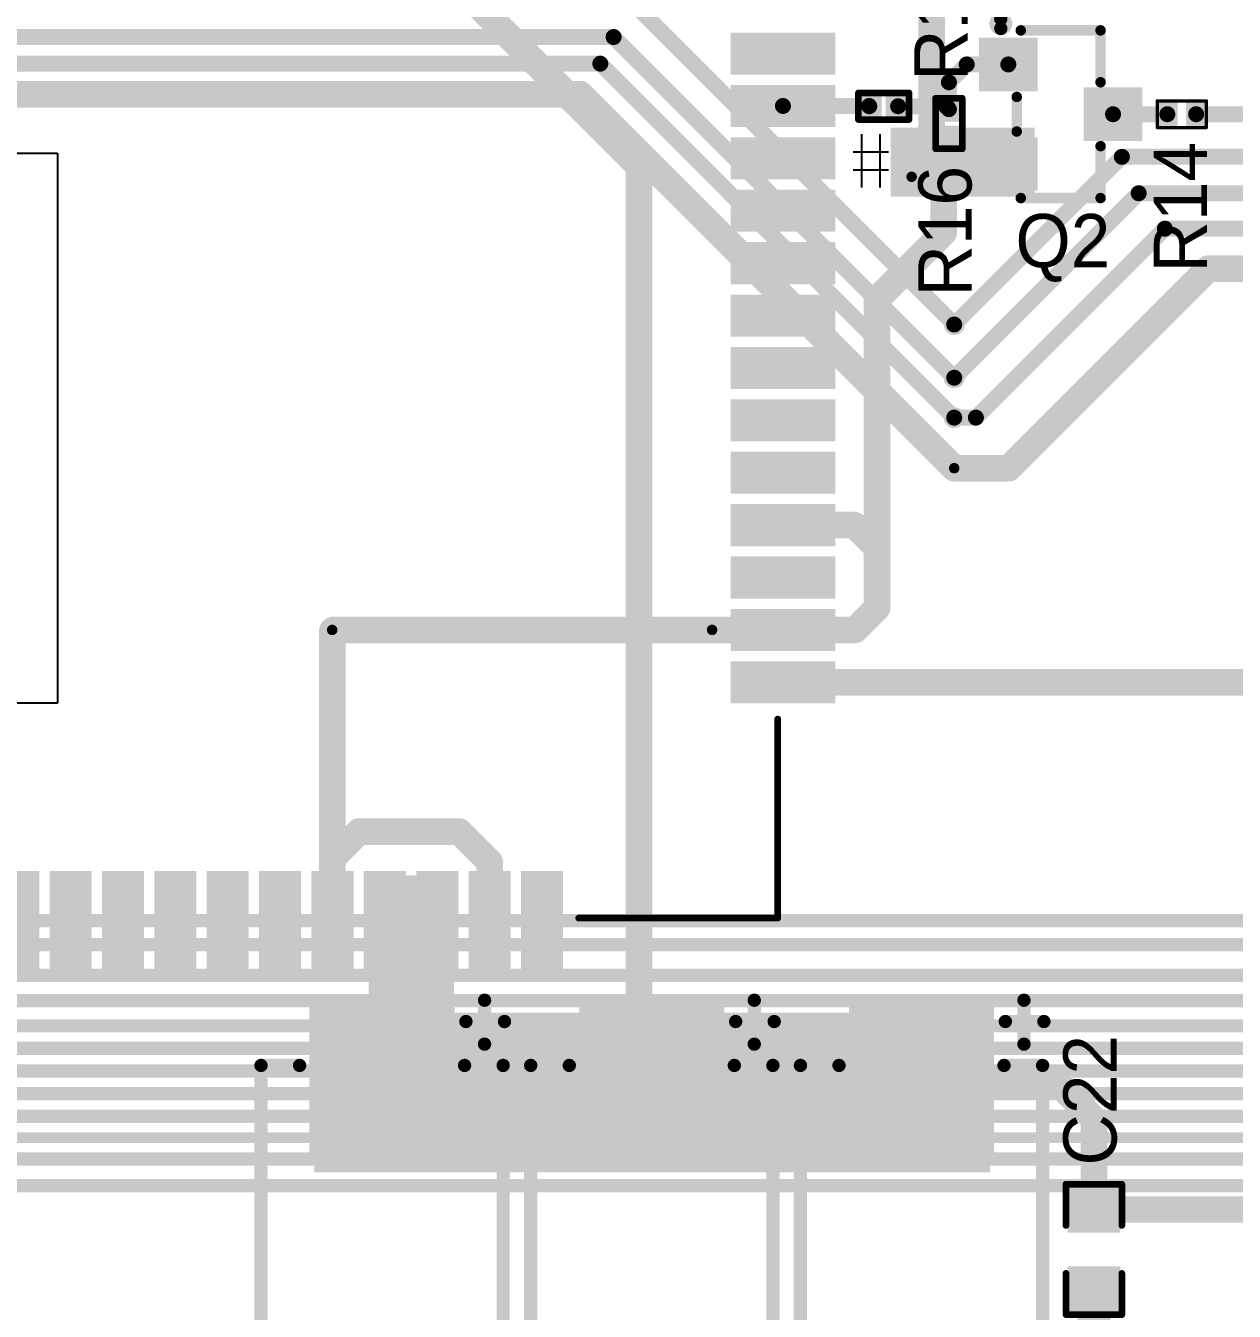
# Model space of a CAD drawing. Header units: millimetres. Extents: x 0.85 to 4.91, y 0.77 to 5.15.
# Drawn here: x 2.446 to 3.355, y 2.244 to 3.21 of the extents above; entities that cross this region are included whole.
import ezdxf

# ---------------------------------------------------------------- set-up
doc = ezdxf.new("R2010")
doc.units = ezdxf.units.MM
doc.header["$MEASUREMENT"] = 0
for name, color, linetype in [('BottomLayer', 5, 'Continuous'), ('KeepOutLayer', 6, 'Continuous'), ('MultiLayer', 9, 'Continuous'), ('TopLayer', 1, 'Continuous'), ('TopOverlay', 2, 'Continuous'), ('TopPaste', 8, 'Continuous'), ('TopSolder', 216, 'Continuous'), ('ViaHoleLayer', 16, 'Continuous')]:
    doc.layers.add(name, color=color, linetype=linetype)

# ---------------------------------------------------------------- blocks, each defined once
blk = doc.blocks.new('R___0201_3')
at = {"layer": 'TopLayer'}
for points in [[(-0.01614, -0.00728), (-0.00551, -0.00728), (-0.01614, 0.00728), (-0.00551, 0.00728)], [(0.00551, -0.00728), (0.01614, -0.00728), (0.00551, 0.00728), (0.01614, 0.00728)]]:
    blk.add_solid(points, dxfattribs=at)
at = {"layer": 'TopOverlay', "const_width": 0.0025}
for points in [[(-0.01844, -0.01), (-0.01844, 0.01)], [(-0.01844, 0.01), (0.01856, 0.01)], [(0.01856, -0.01), (0.01856, 0.01)], [(-0.01844, -0.01), (0.01856, -0.01)]]:
    blk.add_lwpolyline(points, dxfattribs=at)
at = {"layer": 'TopOverlay', "const_width": 0.00125}
for points in [[(-0.01907, 0.01, 1), (-0.01782, 0.01, 1)], [(-0.01907, 0.01, 1), (-0.01782, 0.01, 1)], [(0.01793, 0.01, 1), (0.01918, 0.01, 1)], [(0.01793, 0.01, 1), (0.01918, 0.01, 1)], [(-0.01907, -0.01, 1), (-0.01782, -0.01, 1)], [(-0.01907, -0.01, 1), (-0.01782, -0.01, 1)], [(0.01793, -0.01, 1), (0.01918, -0.01, 1)], [(0.01793, -0.01, 1), (0.01918, -0.01, 1)]]:
    blk.add_lwpolyline(points, format="xyb", close=True, dxfattribs=at)
at = {"layer": 'TopPaste'}
for points in [[(-0.01614, -0.00728), (-0.00551, -0.00728), (-0.01614, 0.00728), (-0.00551, 0.00728)], [(0.00551, -0.00728), (0.01614, -0.00728), (0.00551, 0.00728), (0.01614, 0.00728)]]:
    blk.add_solid(points, dxfattribs=at)
at = {"layer": 'TopSolder'}
for points in [[(-0.0185, -0.00965), (-0.00315, -0.00965), (-0.0185, 0.00965), (-0.00315, 0.00965)], [(0.00315, -0.00965), (0.0185, -0.00965), (0.00315, 0.00965), (0.0185, 0.00965)]]:
    blk.add_solid(points, dxfattribs=at)
blk = doc.blocks.new('593D107X9016D2TE3_77')
at = {"layer": 'TopLayer'}
for points in [[(-0.18169, -0.05059), (-0.07185, -0.05059), (-0.18169, 0.05059), (-0.07185, 0.05059)], [(0.07185, -0.05059), (0.18169, -0.05059), (0.07185, 0.05059), (0.18169, 0.05059)]]:
    blk.add_solid(points, dxfattribs=at)
at = {"layer": 'TopOverlay', "const_width": 0.01}
for points in [[(-0.175, 0.063), (-0.175, 0.092)], [(0.15, 0.091), (-0.142, 0.091)], [(-0.142, 0.062), (-0.142, 0.091)], [(0.15, 0.062), (0.15, 0.091)], [(-0.158, 0.077), (-0.191, 0.077)], [(-0.142, -0.091), (-0.142, -0.062)], [(0.15, -0.091), (0.15, -0.062)], [(0.15, -0.091), (-0.142, -0.091)]]:
    blk.add_lwpolyline(points, dxfattribs=at)
at = {"layer": 'TopOverlay', "const_width": 0.005}
for points in [[(-0.1775, 0.092, 1), (-0.1725, 0.092, 1)], [(-0.1445, 0.091, 1), (-0.1395, 0.091, 1)], [(-0.1445, 0.091, 1), (-0.1395, 0.091, 1)], [(0.1475, 0.091, 1), (0.1525, 0.091, 1)], [(0.1475, 0.091, 1), (0.1525, 0.091, 1)], [(-0.1935, 0.077, 1), (-0.1885, 0.077, 1)], [(-0.1605, 0.077, 1), (-0.1555, 0.077, 1)], [(-0.1775, 0.063, 1), (-0.1725, 0.063, 1)], [(-0.1445, 0.062, 1), (-0.1395, 0.062, 1)], [(0.1475, 0.062, 1), (0.1525, 0.062, 1)], [(-0.1445, -0.062, 1), (-0.1395, -0.062, 1)], [(0.1475, -0.062, 1), (0.1525, -0.062, 1)], [(-0.1445, -0.091, 1), (-0.1395, -0.091, 1)], [(-0.1445, -0.091, 1), (-0.1395, -0.091, 1)], [(0.1475, -0.091, 1), (0.1525, -0.091, 1)], [(0.1475, -0.091, 1), (0.1525, -0.091, 1)]]:
    blk.add_lwpolyline(points, format="xyb", close=True, dxfattribs=at)
at = {"layer": 'TopPaste'}
for points in [[(-0.18169, -0.05059), (-0.07185, -0.05059), (-0.18169, 0.05059), (-0.07185, 0.05059)], [(0.07185, -0.05059), (0.18169, -0.05059), (0.07185, 0.05059), (0.18169, 0.05059)]]:
    blk.add_solid(points, dxfattribs=at)
at = {"layer": 'TopSolder'}
for points in [[(-0.18569, -0.05459), (-0.06785, -0.05459), (-0.18569, 0.05459), (-0.06785, 0.05459)], [(0.06785, -0.05459), (0.18569, -0.05459), (0.06785, 0.05459), (0.18569, 0.05459)]]:
    blk.add_solid(points, dxfattribs=at)
blk = doc.blocks.new('593D107X9016D2TE3_132')
at = {"layer": 'TopLayer'}
for points in [[(-0.18169, -0.05059), (-0.07185, -0.05059), (-0.18169, 0.05059), (-0.07185, 0.05059)], [(0.07185, -0.05059), (0.18169, -0.05059), (0.07185, 0.05059), (0.18169, 0.05059)]]:
    blk.add_solid(points, dxfattribs=at)
at = {"layer": 'TopOverlay', "const_width": 0.01}
for points in [[(-0.175, 0.063), (-0.175, 0.092)], [(-0.142, 0.062), (-0.142, 0.091)], [(0.15, 0.091), (-0.142, 0.091)], [(0.15, 0.062), (0.15, 0.091)], [(-0.158, 0.077), (-0.191, 0.077)], [(-0.142, -0.091), (-0.142, -0.062)], [(0.15, -0.091), (0.15, -0.062)], [(0.15, -0.091), (-0.142, -0.091)]]:
    blk.add_lwpolyline(points, dxfattribs=at)
at = {"layer": 'TopOverlay', "const_width": 0.005}
for points in [[(-0.1775, 0.092, 1), (-0.1725, 0.092, 1)], [(-0.1445, 0.091, 1), (-0.1395, 0.091, 1)], [(-0.1445, 0.091, 1), (-0.1395, 0.091, 1)], [(0.1475, 0.091, 1), (0.1525, 0.091, 1)], [(0.1475, 0.091, 1), (0.1525, 0.091, 1)], [(-0.1935, 0.077, 1), (-0.1885, 0.077, 1)], [(-0.1605, 0.077, 1), (-0.1555, 0.077, 1)], [(-0.1775, 0.063, 1), (-0.1725, 0.063, 1)], [(-0.1445, 0.062, 1), (-0.1395, 0.062, 1)], [(0.1475, 0.062, 1), (0.1525, 0.062, 1)], [(-0.1445, -0.062, 1), (-0.1395, -0.062, 1)], [(0.1475, -0.062, 1), (0.1525, -0.062, 1)], [(-0.1445, -0.091, 1), (-0.1395, -0.091, 1)], [(-0.1445, -0.091, 1), (-0.1395, -0.091, 1)], [(0.1475, -0.091, 1), (0.1525, -0.091, 1)], [(0.1475, -0.091, 1), (0.1525, -0.091, 1)]]:
    blk.add_lwpolyline(points, format="xyb", close=True, dxfattribs=at)
at = {"layer": 'TopPaste'}
for points in [[(-0.18169, -0.05059), (-0.07185, -0.05059), (-0.18169, 0.05059), (-0.07185, 0.05059)], [(0.07185, -0.05059), (0.18169, -0.05059), (0.07185, 0.05059), (0.18169, 0.05059)]]:
    blk.add_solid(points, dxfattribs=at)
at = {"layer": 'TopSolder'}
for points in [[(-0.18569, -0.05459), (-0.06785, -0.05459), (-0.18569, 0.05459), (-0.06785, 0.05459)], [(0.06785, -0.05459), (0.18569, -0.05459), (0.06785, 0.05459), (0.18569, 0.05459)]]:
    blk.add_solid(points, dxfattribs=at)
blk = doc.blocks.new('SIM7100AS2_10671_133')
at = {"layer": 'KeepOutLayer'}
for p, q in [((-0.28543, -0.01575), (0.04921, -0.01575)), ((-0.28543, -0.01575), (0.04921, -0.01575)), ((0.04921, -0.01575), (0.04921, -0.42913)), ((0.04921, -0.01575), (0.04921, -0.42913)), ((0.04921, -0.42913), (-0.28543, -0.42913)), ((0.04921, -0.42913), (-0.28543, -0.42913))]:
    blk.add_line(p, q, dxfattribs=at)
at = {"layer": 'TopLayer'}
for points in [[(0.62992, 0.07087), (0.55906, 0.07087), (0.62992, 0.04724), (0.55906, 0.04724)], [(0.62992, 0.0315), (0.55906, 0.0315), (0.62992, 0.00787), (0.55906, 0.00787)], [(0.62992, -0.00787), (0.55906, -0.00787), (0.62992, -0.0315), (0.55906, -0.0315)], [(0.62992, -0.04724), (0.55906, -0.04724), (0.62992, -0.07087), (0.55906, -0.07087)], [(0.62992, -0.08661), (0.55906, -0.08661), (0.62992, -0.11024), (0.55906, -0.11024)], [(0.62992, -0.12598), (0.55906, -0.12598), (0.62992, -0.14961), (0.55906, -0.14961)], [(0.62992, -0.16535), (0.55906, -0.16535), (0.62992, -0.18898), (0.55906, -0.18898)], [(0.62992, -0.20472), (0.55906, -0.20472), (0.62992, -0.22835), (0.55906, -0.22835)], [(0.62992, -0.24409), (0.55906, -0.24409), (0.62992, -0.26772), (0.55906, -0.26772)], [(0.62992, -0.28346), (0.55906, -0.28346), (0.62992, -0.30709), (0.55906, -0.30709)], [(0.62992, -0.32283), (0.55906, -0.32283), (0.62992, -0.34646), (0.55906, -0.34646)], [(0.62992, -0.3622), (0.55906, -0.3622), (0.62992, -0.38583), (0.55906, -0.38583)], [(0.62992, -0.40157), (0.55906, -0.40157), (0.62992, -0.4252), (0.55906, -0.4252)], [(0.0315, -0.62992), (0.0315, -0.55906), (0.00787, -0.62992), (0.00787, -0.55906)], [(0.07087, -0.62992), (0.07087, -0.55906), (0.04724, -0.62992), (0.04724, -0.55906)], [(0.11024, -0.62992), (0.11024, -0.55906), (0.08661, -0.62992), (0.08661, -0.55906)], [(0.14961, -0.62992), (0.14961, -0.55906), (0.12598, -0.62992), (0.12598, -0.55906)], [(0.18898, -0.62992), (0.18898, -0.55906), (0.16535, -0.62992), (0.16535, -0.55906)], [(0.22835, -0.62992), (0.22835, -0.55906), (0.20472, -0.62992), (0.20472, -0.55906)], [(0.26772, -0.62992), (0.26772, -0.55906), (0.24409, -0.62992), (0.24409, -0.55906)], [(0.30709, -0.62992), (0.30709, -0.55906), (0.28346, -0.62992), (0.28346, -0.55906)], [(0.34646, -0.62992), (0.34646, -0.55906), (0.32283, -0.62992), (0.32283, -0.55906)], [(0.38583, -0.62992), (0.38583, -0.55906), (0.3622, -0.62992), (0.3622, -0.55906)], [(0.4252, -0.62992), (0.4252, -0.55906), (0.40157, -0.62992), (0.40157, -0.55906)]]:
    blk.add_solid(points, dxfattribs=at)
at = {"layer": 'TopOverlay', "const_width": 0.005}
for points in [[(0.59055, -0.59055), (0.59055, -0.44094)], [(0.44094, -0.59055), (0.59055, -0.59055)]]:
    blk.add_lwpolyline(points, dxfattribs=at)
at = {"layer": 'TopOverlay', "const_width": 0.0025}
for points in [[(0.5893, -0.44094, 1), (0.5918, -0.44094, 1)], [(0.43969, -0.59055, 1), (0.44219, -0.59055, 1)], [(0.5893, -0.59055, 1), (0.5918, -0.59055, 1)], [(0.5893, -0.59055, 1), (0.5918, -0.59055, 1)]]:
    blk.add_lwpolyline(points, format="xyb", close=True, dxfattribs=at)
at = {"layer": 'TopPaste'}
for points in [[(0.62992, 0.07087), (0.55906, 0.07087), (0.62992, 0.04724), (0.55906, 0.04724)], [(0.62992, 0.0315), (0.55906, 0.0315), (0.62992, 0.00787), (0.55906, 0.00787)], [(0.62992, -0.00787), (0.55906, -0.00787), (0.62992, -0.0315), (0.55906, -0.0315)], [(0.62992, -0.04724), (0.55906, -0.04724), (0.62992, -0.07087), (0.55906, -0.07087)], [(0.62992, -0.08661), (0.55906, -0.08661), (0.62992, -0.11024), (0.55906, -0.11024)], [(0.62992, -0.12598), (0.55906, -0.12598), (0.62992, -0.14961), (0.55906, -0.14961)], [(0.62992, -0.16535), (0.55906, -0.16535), (0.62992, -0.18898), (0.55906, -0.18898)], [(0.62992, -0.20472), (0.55906, -0.20472), (0.62992, -0.22835), (0.55906, -0.22835)], [(0.62992, -0.24409), (0.55906, -0.24409), (0.62992, -0.26772), (0.55906, -0.26772)], [(0.62992, -0.28346), (0.55906, -0.28346), (0.62992, -0.30709), (0.55906, -0.30709)], [(0.62992, -0.32283), (0.55906, -0.32283), (0.62992, -0.34646), (0.55906, -0.34646)], [(0.62992, -0.3622), (0.55906, -0.3622), (0.62992, -0.38583), (0.55906, -0.38583)], [(0.62992, -0.40157), (0.55906, -0.40157), (0.62992, -0.4252), (0.55906, -0.4252)], [(0.0315, -0.62992), (0.0315, -0.55906), (0.00787, -0.62992), (0.00787, -0.55906)], [(0.07087, -0.62992), (0.07087, -0.55906), (0.04724, -0.62992), (0.04724, -0.55906)], [(0.11024, -0.62992), (0.11024, -0.55906), (0.08661, -0.62992), (0.08661, -0.55906)], [(0.14961, -0.62992), (0.14961, -0.55906), (0.12598, -0.62992), (0.12598, -0.55906)], [(0.18898, -0.62992), (0.18898, -0.55906), (0.16535, -0.62992), (0.16535, -0.55906)], [(0.22835, -0.62992), (0.22835, -0.55906), (0.20472, -0.62992), (0.20472, -0.55906)], [(0.26772, -0.62992), (0.26772, -0.55906), (0.24409, -0.62992), (0.24409, -0.55906)], [(0.30709, -0.62992), (0.30709, -0.55906), (0.28346, -0.62992), (0.28346, -0.55906)], [(0.34646, -0.62992), (0.34646, -0.55906), (0.32283, -0.62992), (0.32283, -0.55906)], [(0.38583, -0.62992), (0.38583, -0.55906), (0.3622, -0.62992), (0.3622, -0.55906)], [(0.4252, -0.62992), (0.4252, -0.55906), (0.40157, -0.62992), (0.40157, -0.55906)]]:
    blk.add_solid(points, dxfattribs=at)
at = {"layer": 'TopSolder'}
for points in [[(0.63392, 0.07487), (0.55506, 0.07487), (0.63392, 0.04324), (0.55506, 0.04324)], [(0.63392, 0.0355), (0.55506, 0.0355), (0.63392, 0.00387), (0.55506, 0.00387)], [(0.63392, -0.00387), (0.55506, -0.00387), (0.63392, -0.0355), (0.55506, -0.0355)], [(0.63392, -0.04324), (0.55506, -0.04324), (0.63392, -0.07487), (0.55506, -0.07487)], [(0.63392, -0.08261), (0.55506, -0.08261), (0.63392, -0.11424), (0.55506, -0.11424)], [(0.63392, -0.12198), (0.55506, -0.12198), (0.63392, -0.15361), (0.55506, -0.15361)], [(0.63392, -0.16135), (0.55506, -0.16135), (0.63392, -0.19298), (0.55506, -0.19298)], [(0.63392, -0.20072), (0.55506, -0.20072), (0.63392, -0.23235), (0.55506, -0.23235)], [(0.63392, -0.24009), (0.55506, -0.24009), (0.63392, -0.27172), (0.55506, -0.27172)], [(0.63392, -0.27946), (0.55506, -0.27946), (0.63392, -0.31109), (0.55506, -0.31109)], [(0.63392, -0.31883), (0.55506, -0.31883), (0.63392, -0.35046), (0.55506, -0.35046)], [(0.63392, -0.3582), (0.55506, -0.3582), (0.63392, -0.38983), (0.55506, -0.38983)], [(0.63392, -0.39757), (0.55506, -0.39757), (0.63392, -0.4292), (0.55506, -0.4292)], [(0.0355, -0.63392), (0.0355, -0.55506), (0.00387, -0.63392), (0.00387, -0.55506)], [(0.07487, -0.63392), (0.07487, -0.55506), (0.04324, -0.63392), (0.04324, -0.55506)], [(0.11424, -0.63392), (0.11424, -0.55506), (0.08261, -0.63392), (0.08261, -0.55506)], [(0.15361, -0.63392), (0.15361, -0.55506), (0.12198, -0.63392), (0.12198, -0.55506)], [(0.19298, -0.63392), (0.19298, -0.55506), (0.16135, -0.63392), (0.16135, -0.55506)], [(0.23235, -0.63392), (0.23235, -0.55506), (0.20072, -0.63392), (0.20072, -0.55506)], [(0.27172, -0.63392), (0.27172, -0.55506), (0.24009, -0.63392), (0.24009, -0.55506)], [(0.31109, -0.63392), (0.31109, -0.55506), (0.27946, -0.63392), (0.27946, -0.55506)], [(0.35046, -0.63392), (0.35046, -0.55506), (0.31883, -0.63392), (0.31883, -0.55506)], [(0.38983, -0.63392), (0.38983, -0.55506), (0.3582, -0.63392), (0.3582, -0.55506)], [(0.4292, -0.63392), (0.4292, -0.55506), (0.39757, -0.63392), (0.39757, -0.55506)]]:
    blk.add_solid(points, dxfattribs=at)
blk = doc.blocks.new('R___0201_190')
at = {"layer": 'TopLayer'}
for points in [[(-0.01614, -0.00728), (-0.00551, -0.00728), (-0.01614, 0.00728), (-0.00551, 0.00728)], [(0.00551, -0.00728), (0.01614, -0.00728), (0.00551, 0.00728), (0.01614, 0.00728)]]:
    blk.add_solid(points, dxfattribs=at)
at = {"layer": 'TopOverlay', "const_width": 0.005}
for points in [[(-0.019, -0.01), (-0.019, 0.01)], [(0.019, 0.01), (-0.019, 0.01)], [(0.019, -0.01), (0.019, 0.01)], [(0.019, -0.01), (-0.019, -0.01)]]:
    blk.add_lwpolyline(points, dxfattribs=at)
at = {"layer": 'TopOverlay', "const_width": 0.0025}
for points in [[(-0.02025, 0.01, 1), (-0.01775, 0.01, 1)], [(-0.02025, 0.01, 1), (-0.01775, 0.01, 1)], [(0.01775, 0.01, 1), (0.02025, 0.01, 1)], [(0.01775, 0.01, 1), (0.02025, 0.01, 1)], [(-0.02025, -0.01, 1), (-0.01775, -0.01, 1)], [(-0.02025, -0.01, 1), (-0.01775, -0.01, 1)], [(0.01775, -0.01, 1), (0.02025, -0.01, 1)], [(0.01775, -0.01, 1), (0.02025, -0.01, 1)]]:
    blk.add_lwpolyline(points, format="xyb", close=True, dxfattribs=at)
at = {"layer": 'TopPaste'}
for points in [[(-0.01614, -0.00728), (-0.00551, -0.00728), (-0.01614, 0.00728), (-0.00551, 0.00728)], [(0.00551, -0.00728), (0.01614, -0.00728), (0.00551, 0.00728), (0.01614, 0.00728)]]:
    blk.add_solid(points, dxfattribs=at)
at = {"layer": 'TopSolder'}
for points in [[(-0.02014, -0.01128), (-0.00151, -0.01128), (-0.02014, 0.01128), (-0.00151, 0.01128)], [(0.00151, -0.01128), (0.02014, -0.01128), (0.00151, 0.01128), (0.02014, 0.01128)]]:
    blk.add_solid(points, dxfattribs=at)
blk = doc.blocks.new('R___0201_191')
at = {"layer": 'TopLayer'}
for points in [[(-0.01614, -0.00728), (-0.00551, -0.00728), (-0.01614, 0.00728), (-0.00551, 0.00728)], [(0.00551, -0.00728), (0.01614, -0.00728), (0.00551, 0.00728), (0.01614, 0.00728)]]:
    blk.add_solid(points, dxfattribs=at)
at = {"layer": 'TopOverlay', "const_width": 0.005}
for points in [[(-0.019, 0.01), (-0.019, -0.01)], [(0.019, 0.01), (-0.019, 0.01)], [(0.019, 0.01), (0.019, -0.01)], [(0.019, -0.01), (-0.019, -0.01)]]:
    blk.add_lwpolyline(points, dxfattribs=at)
at = {"layer": 'TopOverlay', "const_width": 0.0025}
for points in [[(-0.02025, 0.01, 1), (-0.01775, 0.01, 1)], [(-0.02025, 0.01, 1), (-0.01775, 0.01, 1)], [(0.01775, 0.01, 1), (0.02025, 0.01, 1)], [(0.01775, 0.01, 1), (0.02025, 0.01, 1)], [(-0.02025, -0.01, 1), (-0.01775, -0.01, 1)], [(-0.02025, -0.01, 1), (-0.01775, -0.01, 1)], [(0.01775, -0.01, 1), (0.02025, -0.01, 1)], [(0.01775, -0.01, 1), (0.02025, -0.01, 1)]]:
    blk.add_lwpolyline(points, format="xyb", close=True, dxfattribs=at)
at = {"layer": 'TopPaste'}
for points in [[(-0.01614, -0.00728), (-0.00551, -0.00728), (-0.01614, 0.00728), (-0.00551, 0.00728)], [(0.00551, -0.00728), (0.01614, -0.00728), (0.00551, 0.00728), (0.01614, 0.00728)]]:
    blk.add_solid(points, dxfattribs=at)
at = {"layer": 'TopSolder'}
for points in [[(-0.02014, -0.01128), (-0.00151, -0.01128), (-0.02014, 0.01128), (-0.00151, 0.01128)], [(0.00151, -0.01128), (0.02014, -0.01128), (0.00151, 0.01128), (0.02014, 0.01128)]]:
    blk.add_solid(points, dxfattribs=at)
blk = doc.blocks.new('SOT_23_201')
at = {"layer": 'TopLayer'}
for points in [[(-0.01614, 0.02126), (0.01614, 0.02126), (-0.01614, 0.05748), (0.01614, 0.05748)], [(-0.05354, -0.05748), (-0.02126, -0.05748), (-0.05354, -0.02126), (-0.02126, -0.02126)], [(0.02126, -0.05748), (0.05354, -0.05748), (0.02126, -0.02126), (0.05354, -0.02126)]]:
    blk.add_solid(points, dxfattribs=at)
at = {"layer": 'TopOverlay', "const_width": 0.00787}
for points in [[(-0.063, -0.03), (-0.063, 0.03)], [(-0.024, 0.03), (-0.063, 0.03)], [(0.063, 0.03), (0.024, 0.03)], [(0.063, -0.03), (0.063, 0.03)], [(0.013, -0.033), (-0.013, -0.033)]]:
    blk.add_lwpolyline(points, dxfattribs=at)
at = {"layer": 'TopOverlay'}
for points, const_width in [([(-0.06497, 0.03, 1), (-0.06103, 0.03, 1)], 0.00394), ([(-0.06497, 0.03, 1), (-0.06103, 0.03, 1)], 0.00394), ([(-0.02597, 0.03, 1), (-0.02203, 0.03, 1)], 0.00394), ([(0.02203, 0.03, 1), (0.02597, 0.03, 1)], 0.00394), ([(0.06103, 0.03, 1), (0.06497, 0.03, 1)], 0.00394), ([(0.06103, 0.03, 1), (0.06497, 0.03, 1)], 0.00394), ([(-0.06497, -0.03, 1), (-0.06103, -0.03, 1)], 0.00394), ([(0.06103, -0.03, 1), (0.06497, -0.03, 1)], 0.00394), ([(-0.06439, -0.045, 1), (-0.07161, -0.045, 1)], 0.01), ([(-0.01497, -0.033, 1), (-0.01103, -0.033, 1)], 0.00394), ([(0.01103, -0.033, 1), (0.01497, -0.033, 1)], 0.00394), ([(-0.07411, -0.045, 1), (-0.06911, -0.045, 1)], 0.005), ([(-0.06689, -0.045, 1), (-0.06189, -0.045, 1)], 0.005)]:
    blk.add_lwpolyline(points, format="xyb", close=True, dxfattribs=dict(at, const_width=const_width))
at = {"layer": 'TopPaste'}
for points in [[(-0.01614, 0.02126), (0.01614, 0.02126), (-0.01614, 0.05748), (0.01614, 0.05748)], [(-0.05354, -0.05748), (-0.02126, -0.05748), (-0.05354, -0.02126), (-0.02126, -0.02126)], [(0.02126, -0.05748), (0.05354, -0.05748), (0.02126, -0.02126), (0.05354, -0.02126)]]:
    blk.add_solid(points, dxfattribs=at)
at = {"layer": 'TopSolder'}
for points in [[(-0.02014, 0.01726), (0.02014, 0.01726), (-0.02014, 0.06148), (0.02014, 0.06148)], [(-0.05754, -0.06148), (-0.01726, -0.06148), (-0.05754, -0.01726), (-0.01726, -0.01726)], [(0.01726, -0.06148), (0.05754, -0.06148), (0.01726, -0.01726), (0.05754, -0.01726)]]:
    blk.add_solid(points, dxfattribs=at)
blk = doc.blocks.new('593D107X9016D2TE3_250')
at = {"layer": 'TopLayer'}
for points in [[(-0.18169, -0.05059), (-0.07185, -0.05059), (-0.18169, 0.05059), (-0.07185, 0.05059)], [(0.07185, -0.05059), (0.18169, -0.05059), (0.07185, 0.05059), (0.18169, 0.05059)]]:
    blk.add_solid(points, dxfattribs=at)
at = {"layer": 'TopOverlay', "const_width": 0.01}
for points in [[(-0.175, 0.063), (-0.175, 0.092)], [(-0.142, 0.062), (-0.142, 0.091)], [(0.15, 0.091), (-0.142, 0.091)], [(0.15, 0.062), (0.15, 0.091)], [(-0.158, 0.077), (-0.191, 0.077)], [(-0.142, -0.091), (-0.142, -0.062)], [(0.15, -0.091), (0.15, -0.062)], [(0.15, -0.091), (-0.142, -0.091)]]:
    blk.add_lwpolyline(points, dxfattribs=at)
at = {"layer": 'TopOverlay', "const_width": 0.005}
for points in [[(-0.1775, 0.092, 1), (-0.1725, 0.092, 1)], [(-0.1445, 0.091, 1), (-0.1395, 0.091, 1)], [(-0.1445, 0.091, 1), (-0.1395, 0.091, 1)], [(0.1475, 0.091, 1), (0.1525, 0.091, 1)], [(0.1475, 0.091, 1), (0.1525, 0.091, 1)], [(-0.1935, 0.077, 1), (-0.1885, 0.077, 1)], [(-0.1605, 0.077, 1), (-0.1555, 0.077, 1)], [(-0.1775, 0.063, 1), (-0.1725, 0.063, 1)], [(-0.1445, 0.062, 1), (-0.1395, 0.062, 1)], [(0.1475, 0.062, 1), (0.1525, 0.062, 1)], [(-0.1445, -0.062, 1), (-0.1395, -0.062, 1)], [(0.1475, -0.062, 1), (0.1525, -0.062, 1)], [(-0.1445, -0.091, 1), (-0.1395, -0.091, 1)], [(-0.1445, -0.091, 1), (-0.1395, -0.091, 1)], [(0.1475, -0.091, 1), (0.1525, -0.091, 1)], [(0.1475, -0.091, 1), (0.1525, -0.091, 1)]]:
    blk.add_lwpolyline(points, format="xyb", close=True, dxfattribs=at)
at = {"layer": 'TopPaste'}
for points in [[(-0.18169, -0.05059), (-0.07185, -0.05059), (-0.18169, 0.05059), (-0.07185, 0.05059)], [(0.07185, -0.05059), (0.18169, -0.05059), (0.07185, 0.05059), (0.18169, 0.05059)]]:
    blk.add_solid(points, dxfattribs=at)
at = {"layer": 'TopSolder'}
for points in [[(-0.18569, -0.05459), (-0.06785, -0.05459), (-0.18569, 0.05459), (-0.06785, 0.05459)], [(0.06785, -0.05459), (0.18569, -0.05459), (0.06785, 0.05459), (0.18569, 0.05459)]]:
    blk.add_solid(points, dxfattribs=at)
blk = doc.blocks.new('C__0603_251')
at = {"layer": 'TopLayer'}
for points in [[(-0.045, 0.0175), (-0.045, -0.0175), (-0.015, 0.0175), (-0.015, -0.0175)], [(0.015, 0.0175), (0.015, -0.0175), (0.045, 0.0175), (0.045, -0.0175)]]:
    blk.add_solid(points, dxfattribs=at)
at = {"layer": 'TopOverlay', "const_width": 0.005}
for points in [[(-0.049, -0.021), (-0.049, 0.021)], [(-0.018, 0.021), (-0.049, 0.021)], [(0.049, 0.021), (0.018, 0.021)], [(0.049, -0.021), (0.049, 0.021)], [(-0.018, -0.021), (-0.049, -0.021)], [(0.049, -0.021), (0.018, -0.021)]]:
    blk.add_lwpolyline(points, dxfattribs=at)
at = {"layer": 'TopOverlay', "const_width": 0.0025}
for points in [[(-0.05025, 0.021, 1), (-0.04775, 0.021, 1)], [(-0.05025, 0.021, 1), (-0.04775, 0.021, 1)], [(-0.01925, 0.021, 1), (-0.01675, 0.021, 1)], [(0.01675, 0.021, 1), (0.01925, 0.021, 1)], [(0.04775, 0.021, 1), (0.05025, 0.021, 1)], [(0.04775, 0.021, 1), (0.05025, 0.021, 1)], [(-0.05025, -0.021, 1), (-0.04775, -0.021, 1)], [(-0.05025, -0.021, 1), (-0.04775, -0.021, 1)], [(-0.01925, -0.021, 1), (-0.01675, -0.021, 1)], [(0.01675, -0.021, 1), (0.01925, -0.021, 1)], [(0.04775, -0.021, 1), (0.05025, -0.021, 1)], [(0.04775, -0.021, 1), (0.05025, -0.021, 1)]]:
    blk.add_lwpolyline(points, format="xyb", close=True, dxfattribs=at)
at = {"layer": 'TopPaste'}
for points in [[(-0.045, 0.0175), (-0.045, -0.0175), (-0.015, 0.0175), (-0.015, -0.0175)], [(0.015, 0.0175), (0.015, -0.0175), (0.045, 0.0175), (0.045, -0.0175)]]:
    blk.add_solid(points, dxfattribs=at)
at = {"layer": 'TopSolder'}
for points in [[(-0.04736, 0.01986), (-0.04736, -0.01986), (-0.01264, 0.01986), (-0.01264, -0.01986)], [(0.01264, 0.01986), (0.01264, -0.01986), (0.04736, 0.01986), (0.04736, -0.01986)]]:
    blk.add_solid(points, dxfattribs=at)

msp = doc.modelspace()

# ---------------------------------------------------------------- linework, layer by layer
at = {"layer": 'BottomLayer'}
for points, const_width in [([(3.127, 3.111), (3.127, 3.261)], 0.02), ([(2.907, 3.222), (3.144, 2.985)], 0.012), ([(2.13916, 3.201), (2.888, 3.201)], 0.012), ([(2.888, 3.201), (3.144, 2.945)], 0.012), ([(2.14603, 3.181), (2.878, 3.181)], 0.012), ([(2.878, 3.181), (3.144, 2.915)], 0.012), ([(2.15556, 3.158), (2.863, 3.158)], 0.02), ([(2.863, 3.158), (3.144, 2.877)], 0.02), ([(3.112, 3.096), (3.127, 3.111)], 0.02), ([(2.6775, 2.7555), (2.962, 2.7555)], 0.02), ([(2.084, 2.537), (3.476, 2.537)], 0.01), ([(2.096, 2.519), (3.487, 2.519)], 0.01), ([(2.106, 2.496), (3.493, 2.496)], 0.01), ([(2.117, 2.477), (3.502, 2.477)], 0.01), ([(2.129, 2.458), (3.509, 2.458)], 0.01), ([(2.144, 2.441), (3.49804, 2.441)], 0.01), ([(2.15889, 2.424), (3.491, 2.424)], 0.01), ([(2.171, 2.407), (3.482, 2.407)], 0.01), ([(2.19289, 2.39), (3.474, 2.39)], 0.01), ([(2.215, 2.374), (3.462, 2.374)], 0.008), ([(2.22587, 2.35787), (3.45413, 2.35787)], 0.01), ([(2.241, 2.338), (3.447, 2.338)], 0.01)]:
    msp.add_lwpolyline(points, dxfattribs=dict(at, const_width=const_width))
for points, const_width in [([(2.885, 3.201, 1), (2.891, 3.201, 1)], 0.006), ([(2.885, 3.201, 1), (2.891, 3.201, 1)], 0.006), ([(2.875, 3.181, 1), (2.881, 3.181, 1)], 0.006), ([(2.875, 3.181, 1), (2.881, 3.181, 1)], 0.006), ([(2.858, 3.158, 1), (2.868, 3.158, 1)], 0.01), ([(2.858, 3.158, 1), (2.868, 3.158, 1)], 0.01), ([(3.122, 3.111, 1), (3.132, 3.111, 1)], 0.01), ([(3.122, 3.111, 1), (3.132, 3.111, 1)], 0.01), ([(3.107, 3.096, 1), (3.117, 3.096, 1)], 0.01), ([(3.10806, 3.096, 1), (3.11594, 3.096, 1)], 0.00787), ([(3.14006, 2.985, 1), (3.14794, 2.985, 1)], 0.00787), ([(3.141, 2.985, 1), (3.147, 2.985, 1)], 0.006), ([(3.14006, 2.945, 1), (3.14794, 2.945, 1)], 0.00787), ([(3.141, 2.945, 1), (3.147, 2.945, 1)], 0.006), ([(3.14006, 2.915, 1), (3.14794, 2.915, 1)], 0.00787), ([(3.141, 2.915, 1), (3.147, 2.915, 1)], 0.006), ([(3.139, 2.877, 1), (3.149, 2.877, 1)], 0.01), ([(3.14006, 2.877, 1), (3.14794, 2.877, 1)], 0.00787), ([(2.6725, 2.7555, 1), (2.6825, 2.7555, 1)], 0.01), ([(2.67256, 2.7555, 1), (2.68043, 2.7555, 1)], 0.00787), ([(2.957, 2.7555, 1), (2.967, 2.7555, 1)], 0.01), ([(2.95806, 2.7555, 1), (2.96594, 2.7555, 1)], 0.00787)]:
    msp.add_lwpolyline(points, format="xyb", close=True, dxfattribs=dict(at, const_width=const_width))
at = {"layer": 'MultiLayer', "const_width": 0.00787}
for points in [[(3.10806, 3.096, 1), (3.11594, 3.096, 1)], [(3.14006, 2.985, 1), (3.14794, 2.985, 1)], [(3.14006, 2.945, 1), (3.14794, 2.945, 1)], [(3.14006, 2.915, 1), (3.14794, 2.915, 1)], [(3.14006, 2.877, 1), (3.14794, 2.877, 1)], [(2.67256, 2.7555, 1), (2.68043, 2.7555, 1)], [(2.95806, 2.7555, 1), (2.96594, 2.7555, 1)]]:
    msp.add_lwpolyline(points, format="xyb", close=True, dxfattribs=at)
at = {"layer": 'TopLayer'}
for points, const_width in [([(2.735, 3.27583), (2.907, 3.10383)], 0.02), ([(3.14, 3.167), (3.1534, 3.1804)], 0.012), ([(3.1534, 3.1804), (3.18463, 3.1804)], 0.012), ([(3.14, 3.14683), (3.14, 3.167)], 0.012), ([(3.01528, 3.1492), (3.07998, 3.1492)], 0.012), ([(3.07998, 3.1492), (3.08017, 3.149)], 0.012), ([(3.10183, 3.149), (3.13783, 3.149)], 0.012), ([(3.13783, 3.149), (3.14, 3.14683)], 0.012), ([(3.26337, 3.143), (3.30417, 3.143)], 0.012), ([(3.32583, 3.143), (3.998, 3.143)], 0.012), ([(3.14, 3.114), (3.14468, 3.10932)], 0.02), ([(2.907, 2.42271), (2.907, 3.10383)], 0.02), ([(3.136, 3.054), (3.136, 3.10064)], 0.02), ([(3.144, 2.985), (3.27, 3.111)], 0.012), ([(3.27, 3.111), (3.76, 3.111)], 0.012), ([(3.144, 2.945), (3.28265, 3.08365)], 0.012), ([(3.28265, 3.08365), (3.785, 3.08365)], 0.012), ([(3.086, 3.004), (3.136, 3.054)], 0.02), ([(3.16029, 2.915), (3.30229, 3.057)], 0.012), ([(3.30229, 3.057), (3.813, 3.057)], 0.012), ([(3.185, 2.877), (3.335, 3.027)], 0.02), ([(3.335, 3.027), (3.848, 3.027)], 0.02), ([(3.086, 2.81717), (3.086, 3.004)], 0.02), ([(3.144, 2.915), (3.16029, 2.915)], 0.012), ([(3.144, 2.877), (3.185, 2.877)], 0.02), ([(3.01528, 2.83424), (3.06894, 2.83424)], 0.02), ([(3.06894, 2.83424), (3.086, 2.81717)], 0.02), ([(3.086, 2.772), (3.086, 2.81717)], 0.02), ([(3.0695, 2.7555), (3.086, 2.772)], 0.02), ([(2.6767, 2.584), (2.6767, 2.755)], 0.02), ([(2.962, 2.7555), (3.01528, 2.7555)], 0.02), ([(3.01528, 2.7555), (3.0695, 2.7555)], 0.02), ([(3.01528, 2.71613), (3.43887, 2.71613)], 0.02), ([(2.6767, 2.584), (2.6967, 2.604)], 0.02), ([(2.6967, 2.604), (2.772, 2.604)], 0.02), ([(2.772, 2.604), (2.79481, 2.58119)], 0.02), ([(2.6767, 2.53502), (2.6767, 2.584)], 0.02), ([(2.79481, 2.53502), (2.79481, 2.58119)], 0.02), ([(2.907, 2.42271), (2.91671, 2.413)], 0.02), ([(3.11942, 2.413), (3.22383, 2.413)], 0.02), ([(3.22383, 2.413), (3.249, 2.38783)], 0.02), ([(3.249, 2.32), (3.249, 2.38783)], 0.02), ([(3.249, 2.32), (4.23, 2.32)], 0.02), ([(3.249, 2.186), (3.249, 2.26)], 0.025)]:
    msp.add_lwpolyline(points, dxfattribs=dict(at, const_width=const_width))
for points, const_width in [([(3.1504, 3.1804, 1), (3.1564, 3.1804, 1)], 0.006), ([(3.1504, 3.1804, 1), (3.1564, 3.1804, 1)], 0.006), ([(3.18163, 3.1804, 1), (3.18763, 3.1804, 1)], 0.006), ([(3.137, 3.167, 1), (3.143, 3.167, 1)], 0.006), ([(3.137, 3.167, 1), (3.143, 3.167, 1)], 0.006), ([(3.01228, 3.1492, 1), (3.01828, 3.1492, 1)], 0.006), ([(3.07698, 3.1492, 1), (3.08298, 3.1492, 1)], 0.006), ([(3.07698, 3.1492, 1), (3.08298, 3.1492, 1)], 0.006), ([(3.07717, 3.149, 1), (3.08317, 3.149, 1)], 0.006), ([(3.09883, 3.149, 1), (3.10483, 3.149, 1)], 0.006), ([(3.13483, 3.149, 1), (3.14083, 3.149, 1)], 0.006), ([(3.13483, 3.149, 1), (3.14083, 3.149, 1)], 0.006), ([(3.137, 3.14683, 1), (3.143, 3.14683, 1)], 0.006), ([(3.137, 3.14683, 1), (3.143, 3.14683, 1)], 0.006), ([(3.26037, 3.143, 1), (3.26637, 3.143, 1)], 0.006), ([(3.30117, 3.143, 1), (3.30717, 3.143, 1)], 0.006), ([(3.32283, 3.143, 1), (3.32883, 3.143, 1)], 0.006), ([(3.135, 3.114, 1), (3.145, 3.114, 1)], 0.01), ([(2.902, 3.10383, 1), (2.912, 3.10383, 1)], 0.01), ([(2.902, 3.10383, 1), (2.912, 3.10383, 1)], 0.01), ([(3.131, 3.10064, 1), (3.141, 3.10064, 1)], 0.01), ([(3.13968, 3.10932, 1), (3.14968, 3.10932, 1)], 0.01), ([(3.267, 3.111, 1), (3.273, 3.111, 1)], 0.006), ([(3.267, 3.111, 1), (3.273, 3.111, 1)], 0.006), ([(3.10806, 3.096, 1), (3.11594, 3.096, 1)], 0.00787), ([(3.27965, 3.08365, 1), (3.28565, 3.08365, 1)], 0.006), ([(3.27965, 3.08365, 1), (3.28565, 3.08365, 1)], 0.006), ([(3.131, 3.054, 1), (3.141, 3.054, 1)], 0.01), ([(3.131, 3.054, 1), (3.141, 3.054, 1)], 0.01), ([(3.29929, 3.057, 1), (3.30529, 3.057, 1)], 0.006), ([(3.29929, 3.057, 1), (3.30529, 3.057, 1)], 0.006), ([(3.33, 3.027, 1), (3.34, 3.027, 1)], 0.01), ([(3.33, 3.027, 1), (3.34, 3.027, 1)], 0.01), ([(3.081, 3.004, 1), (3.091, 3.004, 1)], 0.01), ([(3.081, 3.004, 1), (3.091, 3.004, 1)], 0.01), ([(3.14006, 2.985, 1), (3.14794, 2.985, 1)], 0.00787), ([(3.141, 2.985, 1), (3.147, 2.985, 1)], 0.006), ([(3.14006, 2.945, 1), (3.14794, 2.945, 1)], 0.00787), ([(3.141, 2.945, 1), (3.147, 2.945, 1)], 0.006), ([(3.14006, 2.915, 1), (3.14794, 2.915, 1)], 0.00787), ([(3.141, 2.915, 1), (3.147, 2.915, 1)], 0.006), ([(3.15729, 2.915, 1), (3.16329, 2.915, 1)], 0.006), ([(3.15729, 2.915, 1), (3.16329, 2.915, 1)], 0.006), ([(3.139, 2.877, 1), (3.149, 2.877, 1)], 0.01), ([(3.14006, 2.877, 1), (3.14794, 2.877, 1)], 0.00787), ([(3.18, 2.877, 1), (3.19, 2.877, 1)], 0.01), ([(3.18, 2.877, 1), (3.19, 2.877, 1)], 0.01), ([(3.01028, 2.83424, 1), (3.02028, 2.83424, 1)], 0.01), ([(3.06394, 2.83424, 1), (3.07394, 2.83424, 1)], 0.01), ([(3.06394, 2.83424, 1), (3.07394, 2.83424, 1)], 0.01), ([(3.081, 2.81717, 1), (3.091, 2.81717, 1)], 0.01), ([(3.081, 2.81717, 1), (3.091, 2.81717, 1)], 0.01), ([(3.081, 2.81717, 1), (3.091, 2.81717, 1)], 0.01), ([(3.081, 2.772, 1), (3.091, 2.772, 1)], 0.01), ([(3.081, 2.772, 1), (3.091, 2.772, 1)], 0.01), ([(2.6717, 2.755, 1), (2.6817, 2.755, 1)], 0.01), ([(2.67256, 2.7555, 1), (2.68043, 2.7555, 1)], 0.00787), ([(2.957, 2.7555, 1), (2.967, 2.7555, 1)], 0.01), ([(2.95806, 2.7555, 1), (2.96594, 2.7555, 1)], 0.00787), ([(3.01028, 2.7555, 1), (3.02028, 2.7555, 1)], 0.01), ([(3.01028, 2.7555, 1), (3.02028, 2.7555, 1)], 0.01), ([(3.0645, 2.7555, 1), (3.0745, 2.7555, 1)], 0.01), ([(3.0645, 2.7555, 1), (3.0745, 2.7555, 1)], 0.01), ([(3.01028, 2.71613, 1), (3.02028, 2.71613, 1)], 0.01), ([(2.6917, 2.604, 1), (2.7017, 2.604, 1)], 0.01), ([(2.6917, 2.604, 1), (2.7017, 2.604, 1)], 0.01), ([(2.767, 2.604, 1), (2.777, 2.604, 1)], 0.01), ([(2.767, 2.604, 1), (2.777, 2.604, 1)], 0.01), ([(2.6717, 2.584, 1), (2.6817, 2.584, 1)], 0.01), ([(2.6717, 2.584, 1), (2.6817, 2.584, 1)], 0.01), ([(2.6717, 2.584, 1), (2.6817, 2.584, 1)], 0.01), ([(2.78981, 2.58119, 1), (2.79981, 2.58119, 1)], 0.01), ([(2.78981, 2.58119, 1), (2.79981, 2.58119, 1)], 0.01), ([(2.6717, 2.53502, 1), (2.6817, 2.53502, 1)], 0.01), ([(2.78981, 2.53502, 1), (2.79981, 2.53502, 1)], 0.01), ([(2.902, 2.42271, 1), (2.912, 2.42271, 1)], 0.01), ([(2.902, 2.42271, 1), (2.912, 2.42271, 1)], 0.01), ([(2.91171, 2.413, 1), (2.92171, 2.413, 1)], 0.01), ([(3.11442, 2.413, 1), (3.12442, 2.413, 1)], 0.01), ([(3.21883, 2.413, 1), (3.22883, 2.413, 1)], 0.01), ([(3.21883, 2.413, 1), (3.22883, 2.413, 1)], 0.01), ([(3.244, 2.38783, 1), (3.254, 2.38783, 1)], 0.01), ([(3.244, 2.38783, 1), (3.254, 2.38783, 1)], 0.01), ([(3.244, 2.32, 1), (3.254, 2.32, 1)], 0.01), ([(3.244, 2.32, 1), (3.254, 2.32, 1)], 0.01), ([(3.24275, 2.26, 1), (3.25525, 2.26, 1)], 0.0125)]:
    msp.add_lwpolyline(points, format="xyb", close=True, dxfattribs=dict(at, const_width=const_width))
for points in [[(3.09619, 3.081), (3.20438, 3.081), (3.09619, 3.133), (3.20438, 3.133)], [(2.704, 2.413), (2.768, 2.413), (2.704, 2.571), (2.768, 2.571)], [(2.663, 2.348), (3.171, 2.348), (2.663, 2.468), (3.171, 2.468)]]:
    msp.add_solid(points, dxfattribs=at)
at = {"layer": 'TopOverlay'}
for p, q in [((3.07466, 3.088), (3.07466, 3.12799)), ((3.08799, 3.12799), (3.08799, 3.088)), ((3.068, 3.11466), (3.08799, 3.11466)), ((3.08799, 3.11466), (3.09466, 3.11466)), ((3.068, 3.10133), (3.09466, 3.10133))]:
    msp.add_line(p, q, dxfattribs=at)
at = {"layer": 'ViaHoleLayer', "const_width": 0.00394}
for points in [[(3.11003, 3.096, 1), (3.11397, 3.096, 1)], [(3.14203, 2.985, 1), (3.14597, 2.985, 1)], [(3.14203, 2.945, 1), (3.14597, 2.945, 1)], [(3.14203, 2.915, 1), (3.14597, 2.915, 1)], [(3.14203, 2.877, 1), (3.14597, 2.877, 1)], [(2.67453, 2.7555, 1), (2.67846, 2.7555, 1)], [(2.96003, 2.7555, 1), (2.96397, 2.7555, 1)]]:
    msp.add_lwpolyline(points, format="xyb", close=True, dxfattribs=at)

# ---------------------------------------------------------------- block references
msp.add_blockref('SIM7100AS2_10671_133', (2.4208, 3.12951))
for name, p, rotation in [('SOT_23_201', (3.224, 3.143), 270), ('R___0201_191', (3.091, 3.149), 180), ('R___0201_190', (3.14, 3.136), 270), ('R___0201_3', (3.315, 3.143), 360), ('593D107X9016D2TE3_132', (2.714, 2.28623), 270), ('593D107X9016D2TE3_250', (2.91671, 2.28623), 270), ('593D107X9016D2TE3_77', (3.11942, 2.28623), 270), ('C__0603_251', (3.249, 2.29), 270)]:
    msp.add_blockref(name, p, dxfattribs=dict(rotation=rotation))

# ---------------------------------------------------------------- texts
at = {"layer": 'TopOverlay'}
for s, p in [('R11', (3.154, 3.168)), ('R14', (3.334, 3.024)), ('R16', (3.157, 3.006)), ('C22', (3.266, 2.353))]:
    msp.add_text(s, height=0.04, rotation=90, dxfattribs=at).set_placement(p)
msp.add_text('Q2', height=0.04, dxfattribs=at).set_placement((3.19, 3.028))

doc.saveas('drawing.dxf')
